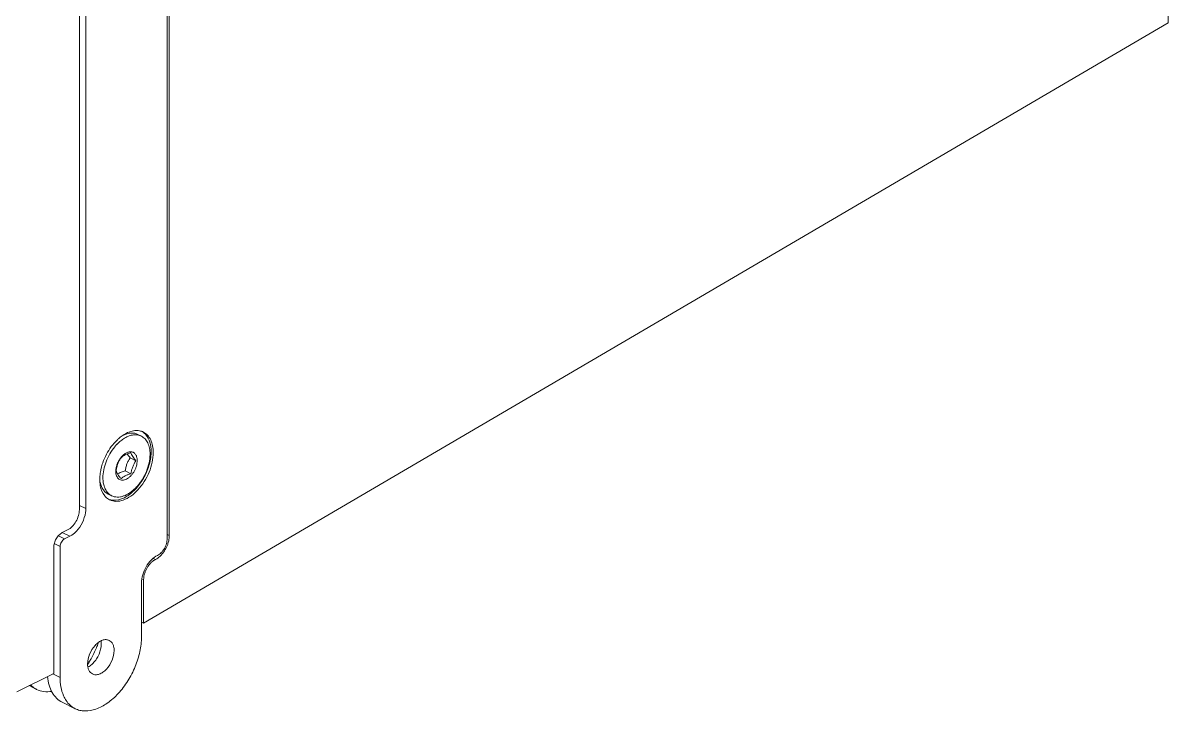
# Model space of a CAD drawing. Header units: millimetres. Extents: x 0 to 2382, y 0 to 1684.
# Drawn here: x 1491 to 1680.1, y 702.7 to 816.3 of the extents above; entities that cross this region are included whole.
import ezdxf

# ---------------------------------------------------------------- set-up
doc = ezdxf.new("R2010")
doc.units = ezdxf.units.MM
doc.layers.get('0').update_dxf_attribs({"lineweight": 13})

msp = doc.modelspace()

# ---------------------------------------------------------------- linework, layer by layer
for p, q in [((1680.14, 816.3), (1680.14, 1331.18)), ((1514.85, 1250.34), (1514.85, 731.15)), ((1515.2, 1250.87), (1515.2, 731.68)), ((1500.35, 735.95), (1500.35, 1231.75)), ((1501.41, 736.13), (1501.41, 1231.93)), ((1680.14, 816.3), (1510.96, 717.23)), ((1510.59, 748.09), (1510.03, 748.37)), ((1508.74, 744.5), (1509.69, 744.02)), ((1507.92, 742.36), (1508.87, 741.88)), ((1505.67, 738.25), (1505.11, 738.53)), ((1500.35, 736.66), (1501.41, 736.13)), ((1497.53, 732.16), (1498.41, 732.6)), ((1498.76, 731.55), (1497.53, 732.17)), ((1497.17, 729.89), (1496.21, 730.37)), ((1496.88, 731.61), (1497.88, 731.11)), ((1497.88, 731.11), (1498.76, 731.55)), ((1514.85, 731.86), (1515.2, 731.68)), ((1496.11, 729.72), (1496.11, 708.93)), ((1497.17, 729.89), (1497.17, 708.24)), ((1512.53, 727.91), (1512.9, 727.72)), ((1510.96, 724.37), (1510.69, 724.5)), ((1510.96, 724.37), (1510.96, 717.23)), ((1510.61, 714.96), (1510.61, 723.84)), ((1510.96, 717.23), (1510.61, 717.4)), ((1496.11, 708.93), (1490, 705.88)), ((1495.95, 708.85), (1497.17, 708.24)), ((1492.05, 706.9), (1493.28, 706.29)), ((1497.52, 704.16), (1499.64, 703.1))]:
    msp.add_line(p, q)
for centre, radius, start, end in [((1512.79, 741.06), 8.92, 137.7462, 141.4151), ((1513.09, 740.81), 9.31, 141.4003, 143.432), ((1512.12, 741.41), 7.71, 136.2923, 140.4174), ((1511.82, 741.69), 7.29, 135.9749, 136.2475), ((1505.29, 745.56), 6.91, 356.3123, 359.9655), ((1510.04, 742.28), 3.63, 140.2604, 141.3367), ((1510.93, 740.94), 7.22, 175.7299, 177.6278), ((1509.1, 742.28), 2.74, 177.7374, 179.9812), ((1510.48, 740.96), 6.77, 177.6222, 179.9853), ((1510.01, 740.96), 6.3, 179.9811, 183.2545), ((1510.02, 741.22), 5.78, 179.9997, 180.3946), ((1497.32, 734.44), 3.23, 296.6338, 301.7792), ((1489.21, 718.97), 15.13, 337.3909, 340.5062), ((1489.36, 718.81), 14.93, 326.0204, 327.4126)]:
    msp.add_arc(centre, radius, start, end)
for points, knots in [([(1509.51, 749), (1509.36, 748.98), (1508.68, 748.87), (1508.05, 748.57), (1507.61, 748.28)], [0, 0, 0, 0, 0.230699, 1, 1, 1, 1]), ([(1510.93, 748.76), (1510.72, 748.86), (1510.25, 749.01), (1509.76, 749.02), (1509.51, 749)], [0, 0, 0, 0, 0.487221, 1, 1, 1, 1]), ([(1506.79, 747.65), (1506.73, 747.6), (1506.53, 747.41), (1506.33, 747.21), (1506.19, 747.06)], [0, 0, 0, 0, 0.245721, 1, 1, 1, 1]), ([(1506.58, 746.75), (1506.77, 746.95), (1507.16, 747.32), (1507.6, 747.63), (1507.82, 747.76)], [0, 0, 0, 0, 0.515894, 1, 1, 1, 1]), ([(1507.61, 748.28), (1507.54, 748.24), (1507.25, 748.04), (1506.98, 747.82), (1506.79, 747.65)], [0, 0, 0, 0, 0.242803, 1, 1, 1, 1]), ([(1510.03, 748.37), (1509.94, 748.41), (1509.77, 748.48), (1509.49, 748.56), (1509.2, 748.6), (1508.78, 748.6), (1508.24, 748.5), (1507.83, 748.34), (1507.62, 748.24)], [0, 0, 0, 0, 0.113392, 0.228095, 0.345339, 0.466211, 0.721828, 1, 1, 1, 1]), ([(1507.82, 747.76), (1508.05, 747.9), (1508.53, 748.13), (1509.15, 748.29), (1509.63, 748.32), (1509.97, 748.29), (1510.29, 748.22), (1510.5, 748.13), (1510.59, 748.09)], [0, 0, 0, 0, 0.283368, 0.540584, 0.660817, 0.776558, 0.88911, 1, 1, 1, 1]), ([(1510.59, 748.09), (1510.7, 748.03), (1510.92, 747.9), (1511.2, 747.64), (1511.45, 747.33), (1511.66, 746.96), (1511.82, 746.55), (1511.98, 745.94), (1512.02, 745.45), (1512.02, 745.11)], [0, 0, 0, 0, 0.107708, 0.217562, 0.331488, 0.451034, 0.577277, 0.710835, 1, 1, 1, 1]), ([(1510.69, 748.87), (1510.75, 748.84), (1511, 748.68), (1511.21, 748.48), (1511.35, 748.31)], [0, 0, 0, 0, 0.246282, 1, 1, 1, 1]), ([(1512.55, 745.38), (1512.55, 745.76), (1512.49, 746.48), (1512.18, 747.47), (1511.66, 748.26), (1511.18, 748.63), (1510.93, 748.76)], [0, 0, 0, 0, 0.289574, 0.549671, 0.78286, 1, 1, 1, 1]), ([(1511.35, 748.31), (1511.64, 747.97), (1512.09, 747.06), (1512.2, 746.08), (1512.2, 745.55)], [0, 0, 0, 0, 0.460828, 1, 1, 1, 1]), ([(1505.62, 746.36), (1505.02, 745.56), (1504.39, 744.36), (1504.01, 743.08), (1503.93, 742.76)], [0, 0, 0, 0, 0.752934, 1, 1, 1, 1]), ([(1504.24, 741.22), (1504.24, 741.66), (1504.34, 742.56), (1504.73, 743.89), (1505.34, 745.17), (1505.88, 745.95), (1506.18, 746.32)], [0, 0, 0, 0, 0.235219, 0.487047, 0.745611, 1, 1, 1, 1]), ([(1505.34, 737.58), (1505.66, 737.41), (1506.44, 737.24), (1507.68, 737.49), (1508.92, 738.17), (1510.09, 739.22), (1511.11, 740.57), (1511.91, 742.11), (1512.42, 743.73), (1512.55, 744.84), (1512.55, 745.38)], [0, 0, 0, 0, 0.090499, 0.191269, 0.307353, 0.438213, 0.579546, 0.724928, 0.867306, 1, 1, 1, 1]), ([(1512.02, 745.11), (1512.02, 744.88), (1511.99, 744.41), (1511.88, 743.7), (1511.69, 742.98), (1511.34, 742.02), (1510.87, 741.1), (1510.29, 740.26), (1509.81, 739.7), (1509.31, 739.2), (1508.77, 738.77), (1508.23, 738.44), (1507.68, 738.2), (1507.14, 738.05), (1506.62, 738.01), (1506.12, 738.07), (1505.81, 738.18), (1505.67, 738.25)], [0, 0, 0, 0, 0.064756, 0.132625, 0.202911, 0.274835, 0.419955, 0.491499, 0.561172, 0.628211, 0.691982, 0.752026, 0.80812, 0.860338, 0.90911, 0.955266, 1, 1, 1, 1]), ([(1508.87, 745.35), (1508.7, 745.3), (1508.38, 745.2), (1507.94, 745.02), (1507.55, 744.79), (1507.34, 744.62), (1507.24, 744.53)], [0, 0, 0, 0, 0.282128, 0.545391, 0.783916, 1, 1, 1, 1]), ([(1509.9, 744.05), (1509.9, 744.23), (1509.87, 744.49), (1509.77, 744.81), (1509.67, 745.01), (1509.54, 745.19), (1509.39, 745.33), (1509.21, 745.43), (1509.02, 745.49), (1508.81, 745.51), (1508.59, 745.49), (1508.36, 745.43), (1508.04, 745.3), (1507.65, 745.04), (1507.38, 744.76), (1507.25, 744.61)], [0, 0, 0, 0, 0.137226, 0.199628, 0.258051, 0.313111, 0.36577, 0.417313, 0.469181, 0.522765, 0.579221, 0.639363, 0.703639, 0.844529, 1, 1, 1, 1]), ([(1512.18, 745.11), (1512.14, 744.38), (1511.82, 742.9), (1510.86, 740.84), (1509.51, 739.1), (1508.37, 738.23), (1507.78, 737.93)], [0, 0, 0, 0, 0.25105, 0.515764, 0.771966, 1, 1, 1, 1]), ([(1508.25, 745.15), (1508.32, 745.04), (1508.48, 744.82), (1508.65, 744.61), (1508.74, 744.5)], [0, 0, 0, 0, 0.477159, 1, 1, 1, 1]), ([(1509.69, 744.02), (1509.59, 744.14), (1509.4, 744.38), (1509.16, 744.73), (1508.98, 745.04), (1508.9, 745.25), (1508.87, 745.35)], [0, 0, 0, 0, 0.303897, 0.576139, 0.80705, 1, 1, 1, 1]), ([(1506.36, 742.28), (1506.36, 742.15), (1506.38, 741.89), (1506.48, 741.53), (1506.64, 741.23), (1506.87, 741), (1507.15, 740.86), (1507.46, 740.81), (1507.8, 740.86), (1508.15, 741), (1508.49, 741.21), (1508.82, 741.5), (1509.13, 741.86), (1509.39, 742.26), (1509.61, 742.69), (1509.77, 743.15), (1509.87, 743.6), (1509.9, 743.9), (1509.9, 744.05)], [0, 0, 0, 0, 0.063432, 0.121097, 0.173353, 0.221646, 0.268442, 0.316664, 0.368797, 0.426311, 0.489599, 0.558188, 0.630979, 0.706458, 0.782875, 0.858401, 0.931288, 1, 1, 1, 1]), ([(1507.21, 744.55), (1507.08, 744.4), (1506.86, 744.06), (1506.6, 743.52), (1506.43, 742.96), (1506.37, 742.58), (1506.37, 742.39)], [0, 0, 0, 0, 0.253745, 0.511129, 0.762731, 1, 1, 1, 1]), ([(1507.24, 744.53), (1507.13, 744.37), (1506.93, 744.05), (1506.69, 743.53), (1506.52, 742.97), (1506.45, 742.58), (1506.42, 742.39)], [0, 0, 0, 0, 0.244691, 0.494024, 0.746612, 1, 1, 1, 1]), ([(1508.74, 744.5), (1508.63, 744.34), (1508.43, 744.02), (1508.19, 743.49), (1508.02, 742.94), (1507.95, 742.55), (1507.92, 742.36)], [0, 0, 0, 0, 0.244691, 0.494024, 0.746612, 1, 1, 1, 1]), ([(1508.87, 741.88), (1508.9, 742.08), (1508.97, 742.46), (1509.14, 743.02), (1509.38, 743.54), (1509.58, 743.87), (1509.69, 744.02)], [0, 0, 0, 0, 0.253388, 0.505976, 0.755309, 1, 1, 1, 1]), ([(1503.93, 742.76), (1503.91, 742.65), (1503.82, 742.23), (1503.76, 741.8), (1503.73, 741.48)], [0, 0, 0, 0, 0.25615, 1, 1, 1, 1]), ([(1506.42, 742.39), (1506.45, 742.29), (1506.53, 742.09), (1506.71, 741.77), (1506.95, 741.42), (1507.14, 741.19), (1507.24, 741.07)], [0, 0, 0, 0, 0.19295, 0.423862, 0.696103, 1, 1, 1, 1]), ([(1507.92, 742.36), (1507.8, 742.33), (1507.57, 742.26), (1507.25, 742.14), (1506.94, 742), (1506.76, 741.9), (1506.67, 741.84)], [0, 0, 0, 0, 0.26949, 0.528241, 0.772467, 1, 1, 1, 1]), ([(1507.24, 741.07), (1507.34, 741.16), (1507.55, 741.33), (1507.94, 741.55), (1508.38, 741.74), (1508.7, 741.84), (1508.87, 741.88)], [0, 0, 0, 0, 0.216084, 0.454609, 0.717871, 1, 1, 1, 1]), ([(1503.72, 740.6), (1503.74, 740.36), (1503.83, 739.53), (1504.15, 738.69), (1504.54, 738.22)], [0, 0, 0, 0, 0.277994, 1, 1, 1, 1]), ([(1503.75, 740.61), (1503.79, 740.38), (1503.91, 739.93), (1504.16, 739.42), (1504.41, 739.08), (1504.62, 738.86), (1504.85, 738.67), (1505.02, 738.57), (1505.11, 738.53)], [0, 0, 0, 0, 0.279214, 0.535142, 0.65588, 0.772822, 0.8871, 1, 1, 1, 1]), ([(1505.17, 738.6), (1505.02, 738.74), (1504.75, 739.08), (1504.46, 739.7), (1504.28, 740.41), (1504.24, 740.92), (1504.24, 741.18)], [0, 0, 0, 0, 0.219997, 0.457821, 0.717529, 1, 1, 1, 1]), ([(1504.54, 738.22), (1504.59, 738.15), (1504.82, 737.9), (1505.11, 737.69), (1505.34, 737.58)], [0, 0, 0, 0, 0.256668, 1, 1, 1, 1]), ([(1505.67, 738.25), (1505.58, 738.29), (1505.4, 738.4), (1505.24, 738.53), (1505.17, 738.6)], [0, 0, 0, 0, 0.496629, 1, 1, 1, 1]), ([(1507.78, 737.93), (1507.36, 737.72), (1506.52, 737.43), (1505.61, 737.51), (1505.23, 737.65)], [0, 0, 0, 0, 0.534576, 1, 1, 1, 1]), ([(1500.35, 735.95), (1500.35, 735.62), (1500.24, 734.93), (1499.82, 733.97), (1499.21, 733.15), (1498.69, 732.74), (1498.41, 732.6)], [0, 0, 0, 0, 0.246818, 0.511785, 0.7703, 1, 1, 1, 1]), ([(1501.28, 735.06), (1501.31, 735.15), (1501.38, 735.5), (1501.41, 735.86), (1501.41, 736.13)], [0, 0, 0, 0, 0.25965, 1, 1, 1, 1]), ([(1499.58, 732.13), (1500, 732.5), (1500.72, 733.42), (1501.15, 734.49), (1501.28, 735.06)], [0, 0, 0, 0, 0.492632, 1, 1, 1, 1]), ([(1497.53, 732.16), (1497.32, 732.05), (1496.94, 731.75), (1496.5, 731.16), (1496.19, 730.46), (1496.11, 729.96), (1496.11, 729.72)], [0, 0, 0, 0, 0.2297, 0.488215, 0.753182, 1, 1, 1, 1]), ([(1499.02, 731.7), (1499.06, 731.73), (1499.26, 731.86), (1499.45, 732), (1499.58, 732.13)], [0, 0, 0, 0, 0.241488, 1, 1, 1, 1]), ([(1497.17, 729.89), (1497.17, 730.14), (1497.33, 730.62), (1497.67, 731.01), (1497.88, 731.11)], [0, 0, 0, 0, 0.512231, 1, 1, 1, 1]), ([(1514.85, 731.15), (1514.85, 730.88), (1514.76, 730.32), (1514.42, 729.53), (1513.92, 728.86), (1513.48, 728.52), (1513.26, 728.41)], [0, 0, 0, 0, 0.246818, 0.511785, 0.7703, 1, 1, 1, 1]), ([(1514.53, 729.36), (1514.69, 729.63), (1514.87, 730.01), (1515, 730.41), (1515.03, 730.51)], [0, 0, 0, 0, 0.752407, 1, 1, 1, 1]), ([(1515.03, 730.51), (1515.05, 730.61), (1515.15, 730.99), (1515.2, 731.39), (1515.2, 731.68)], [0, 0, 0, 0, 0.261215, 1, 1, 1, 1]), ([(1513.26, 728.41), (1512.88, 728.22), (1512.16, 727.66), (1511.33, 726.54), (1510.76, 725.23), (1510.61, 724.29), (1510.61, 723.84)], [0, 0, 0, 0, 0.229709, 0.488217, 0.753171, 1, 1, 1, 1]), ([(1512.9, 727.72), (1512.98, 727.76), (1513.3, 727.94), (1513.59, 728.18), (1513.79, 728.38)], [0, 0, 0, 0, 0.23402, 1, 1, 1, 1]), ([(1513.79, 728.38), (1513.86, 728.45), (1514.14, 728.75), (1514.37, 729.09), (1514.53, 729.36)], [0, 0, 0, 0, 0.243106, 1, 1, 1, 1]), ([(1511.11, 725.36), (1511.16, 725.53), (1511.4, 726.19), (1511.79, 726.79), (1512.15, 727.16)], [0, 0, 0, 0, 0.252682, 1, 1, 1, 1]), ([(1512.15, 727.16), (1512.21, 727.22), (1512.44, 727.43), (1512.7, 727.62), (1512.9, 727.72)], [0, 0, 0, 0, 0.265561, 1, 1, 1, 1]), ([(1510.96, 724.37), (1510.96, 724.45), (1510.97, 724.78), (1511.04, 725.11), (1511.11, 725.36)], [0, 0, 0, 0, 0.237739, 1, 1, 1, 1]), ([(1510.61, 714.96), (1510.61, 714.15), (1510.41, 712.46), (1509.63, 710), (1508.42, 707.65), (1506.87, 705.6), (1505.09, 704), (1503.21, 702.96), (1501.59, 702.65), (1500.42, 702.79), (1499.89, 702.98), (1499.64, 703.1)], [0, 0, 0, 0, 0.132625, 0.274887, 0.420194, 0.561445, 0.692245, 0.808272, 0.90899, 0.955206, 1, 1, 1, 1]), ([(1505.28, 714.37), (1505.11, 714.45), (1504.73, 714.54), (1504.11, 714.42), (1503.5, 714.08), (1502.7, 713.36), (1501.96, 712.17), (1501.7, 711.05), (1501.7, 710.51)], [0, 0, 0, 0, 0.090707, 0.191727, 0.308086, 0.439252, 0.725495, 1, 1, 1, 1]), ([(1503.17, 713.15), (1502.92, 712.53), (1502.52, 711.73), (1502.05, 710.96), (1501.93, 710.78)], [0, 0, 0, 0, 0.750744, 1, 1, 1, 1]), ([(1503.96, 713.76), (1503.96, 713.19), (1503.67, 712.03), (1503.03, 711.03), (1502.61, 710.61)], [0, 0, 0, 0, 0.491221, 1, 1, 1, 1]), ([(1503.91, 714.3), (1503.92, 714.26), (1503.95, 714.08), (1503.96, 713.9), (1503.96, 713.76)], [0, 0, 0, 0, 0.241686, 1, 1, 1, 1]), ([(1506.08, 712.7), (1506.08, 712.89), (1506.05, 713.24), (1505.9, 713.74), (1505.64, 714.13), (1505.4, 714.31), (1505.28, 714.37)], [0, 0, 0, 0, 0.289249, 0.549695, 0.782953, 1, 1, 1, 1]), ([(1502.5, 708.83), (1502.66, 708.75), (1503.05, 708.66), (1503.67, 708.78), (1504.28, 709.12), (1505.08, 709.84), (1505.82, 711.03), (1506.08, 712.15), (1506.08, 712.7)], [0, 0, 0, 0, 0.090707, 0.191727, 0.308086, 0.439252, 0.725495, 1, 1, 1, 1]), ([(1501.7, 710.51), (1501.7, 710.32), (1501.73, 709.96), (1501.88, 709.47), (1502.14, 709.07), (1502.38, 708.89), (1502.5, 708.83)], [0, 0, 0, 0, 0.289249, 0.549695, 0.782953, 1, 1, 1, 1]), ([(1502.61, 710.61), (1502.55, 710.54), (1502.3, 710.31), (1502.01, 710.1), (1501.79, 709.99)], [0, 0, 0, 0, 0.264645, 1, 1, 1, 1]), ([(1495.09, 708.41), (1495.14, 707.93), (1495.3, 707.02), (1495.8, 705.78), (1496.54, 704.8), (1497.18, 704.33), (1497.52, 704.16)], [0, 0, 0, 0, 0.284448, 0.542095, 0.777472, 1, 1, 1, 1]), ([(1498.16, 704.44), (1497.99, 704.69), (1497.37, 705.86), (1497.17, 707.22), (1497.17, 708.24)], [0, 0, 0, 0, 0.226118, 1, 1, 1, 1]), ([(1493.28, 706.29), (1493.19, 706.33), (1492.84, 706.52), (1492.53, 706.77), (1492.32, 706.98), (1492.31, 706.99), (1492.3, 707), (1492.28, 707.02)], [0, 0, 0, 0, 0.247811, 1, 1, 1, 1.044994, 1.044994, 1.044994, 1.044994]), ([(1495.77, 705.96), (1495.34, 705.89), (1494.48, 705.86), (1493.65, 706.1), (1493.28, 706.29)], [0.0105604, 0.0105604, 0.0105604, 0.0105604, 0.5165534, 1, 1, 1, 1]), ([(1499.64, 703.1), (1499.35, 703.25), (1498.79, 703.64), (1498.35, 704.16), (1498.16, 704.44)], [0, 0, 0, 0, 0.489097, 1, 1, 1, 1])]:
    msp.add_open_spline(points, degree=3, knots=knots)

doc.saveas('drawing.dxf')
